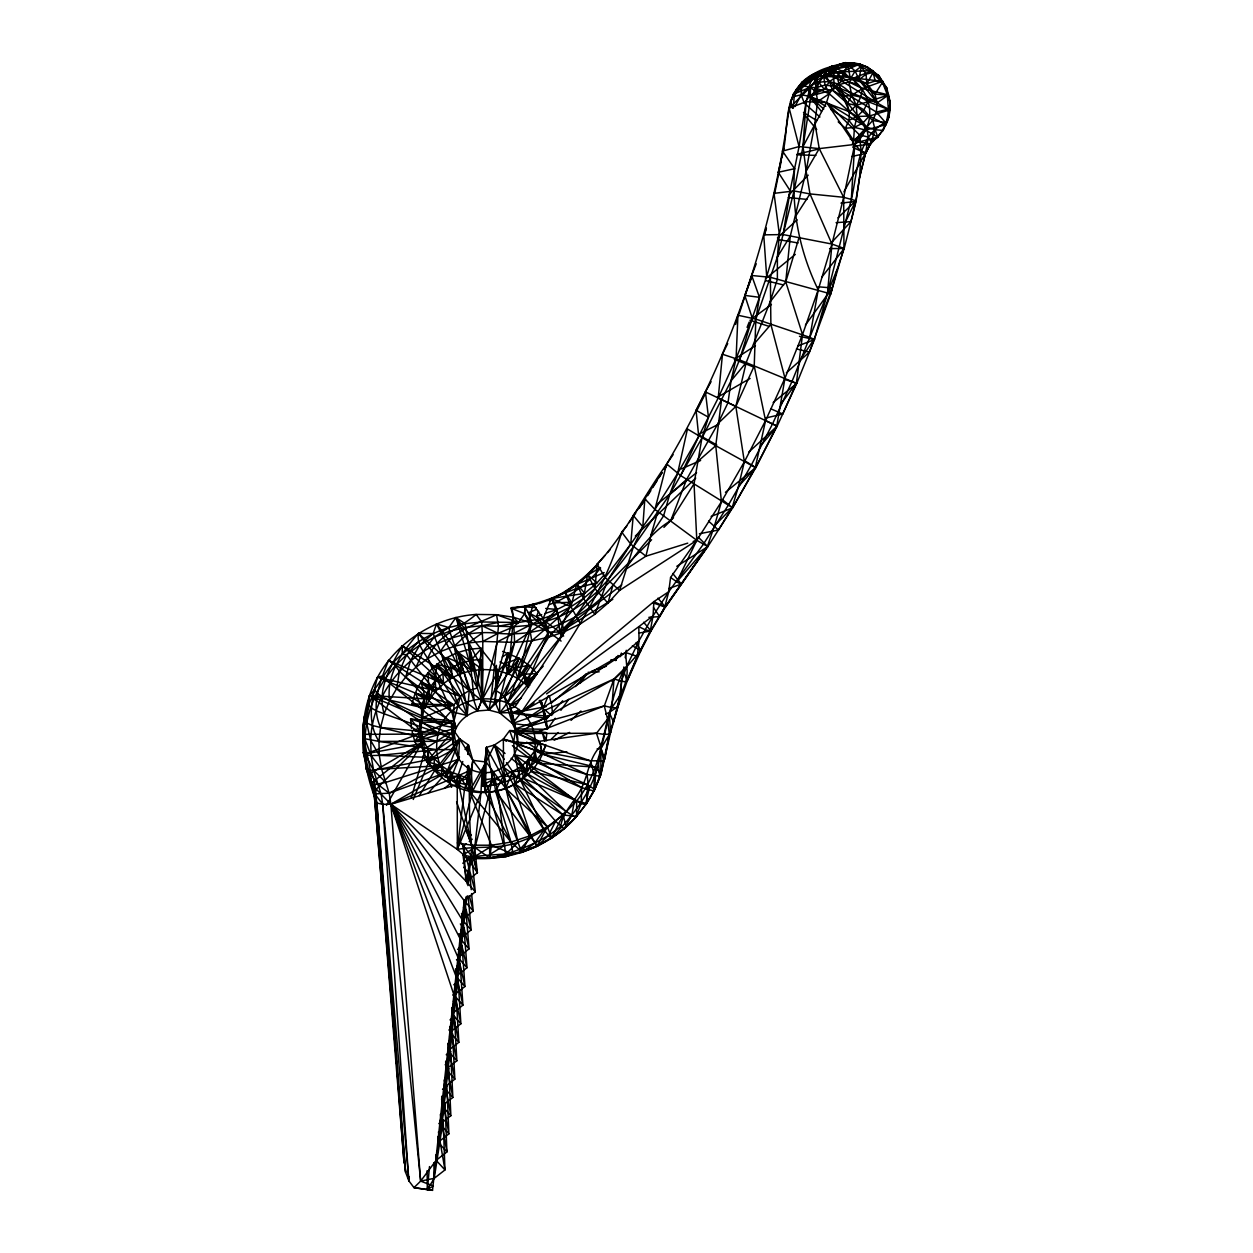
<?xml version="1.0" encoding="UTF-8"?>
<svg xmlns="http://www.w3.org/2000/svg" width="1253" height="1253" viewBox="0 0 1253 1253"><rect width="100%" height="100%" fill="white"/><g stroke="black" fill="none" stroke-linecap="round" stroke-linejoin="round"><path stroke-width="1.5" d="M843.911 191.85L870.569 144.064L883.083 130.469L888.957 116.874L890.225 102.057L886.701 87.741L878.807 75.587L867.405 67.02L859.793 64.107L845.477 62.65L831.428 66.393L819.305 74.882L810.519 87.13L806.086 101.681L799.069 146.585L790.142 190.722L779.319 234.06L777.393 256.99L777.377 279.278L770.109 301.832L746.193 362.603L735.84 406.426L744.36 461.809L738.487 486.289L732.144 507.81L718.423 530.035L699.409 533.762M496.282 666.533L495.483 690.591C512.618 698.062 512.508 718 516.988 733.475C521.138 750.202 509.251 767.149 493.29 771.801C451.973 780.321 436.342 723.607 477.534 710.937L482.624 697.999L482.797 641.442L481.685 621.958L476.14 614.44C428.714 617.619 384.702 650.135 369.557 695.478C357.199 731.141 363.558 768.794 376.808 803.032L408.838 1180.812L413.991 1187.656L432.504 1190.35L464.205 900.609L390.873 804.269L389.166 793.18L381.601 769.123L379.299 755.371L378.954 741.384L380.567 727.445L384.107 713.803L389.558 700.709L396.778 688.414L405.659 677.153L416.043 667.129L427.727 658.561L440.492 651.576L454.103 646.344L468.293 642.946L482.797 641.442L514.607 642.413L531.805 640.863L548.673 637.197L564.962 631.496L580.437 623.837L594.83 614.33L607.956 603.132L619.593 590.398L696.809 540.309L721.43 501.717L744.36 461.809L765.552 420.601L784.973 378.155L802.531 334.551L818.209 289.835L831.945 244.053L843.676 197.301L854.703 144.44L859.48 134.87L872.761 120.476L876.38 112.081L877.147 102.95L874.97 94.132L866.81 83.716L859.01 79.816L850.364 78.939L841.875 81.21L834.545 86.332L829.235 93.74L826.541 102.527L803.032 146.507L794.026 190.957L777.393 256.99L755.841 319.092L731.063 380.802L701.899 438.158L669.588 494.763L633.454 546.684L607.658 580.28L597.274 591.667L585.558 601.675L572.699 610.164L558.885 616.993L544.335 622.099L529.267 625.357L513.902 626.735L482.045 625.733L465.662 627.424L449.623 631.261L434.243 637.182L419.818 645.076L406.614 654.771L394.883 666.095L384.859 678.828L376.699 692.737L370.575 707.538L366.581 722.965L370.7 740.492L371.092 755.543L373.598 770.329L381.147 794.308L382.713 804.285L420.648 1181.109L413.991 1187.656L432.504 1190.35M409.198 1176.974L408.838 1180.812L405.643 1172.385L376.808 803.032C370.449 774.025 358.64 744.94 364.936 714.711C358.844 738.503 372.11 760.555 370.716 783.501L466.273 881.47L477.377 872.683C466.523 838.226 470.909 801.09 468.246 765.426M468.309 754.228L468.371 744.893L459.663 738.894L453.617 730.358L451.237 722.605L410.577 718.956L411.485 728.275M831.193 242.941L850.959 221.624L855.862 200.684L859.605 177.268L865.698 152.584L861.124 151.206L854.703 144.44L819.243 148.606L799.069 146.585L782.514 151.112L783.047 151.911C788.748 128.119 783.062 94.883 806.619 79.096C823.926 64.498 846.12 62.227 867.405 67.02L886.701 87.741L888.957 116.874L885.573 122.606L883.083 130.469L875.048 129.701L866.731 127.164L826.541 102.527L806.086 101.681L789.155 108.15C772.49 233.45 731.345 355.633 666.549 464.283C630.572 514.842 602.521 582.77 538.821 603.601M427.069 1170.756L427.383 1189.614L433.35 1185.98L420.648 1181.109L390.873 804.269L450.735 779.131L458.488 759.412L453.617 730.358L452.098 733.929L363.746 734.336L363.213 752.552L365.986 753.789L365.876 768.308L371.577 772.521L374.193 780.901L373.394 792.053L374.772 800.855L376.808 803.032L382.713 804.285L390.873 804.269L457.345 849.409L467.134 857.835C507.575 862.503 549.675 847.232 576.552 816.439L576.678 800.871C606.906 763.782 603.335 712.534 623.383 670.637L623.9 666.941M404.092 1159.276L405.643 1172.385L374.772 800.855L375.555 789.531L374.193 780.901L423.968 741.431L421.212 731.924L415.495 730.844M474.527 845.712L477.377 872.683L467.134 857.835L489.406 857.788L512.994 854.092L537.271 845.759L551.68 837.724L564.085 828.781L575.644 817.489L586.592 803.565L594.752 789.5L600.876 774.511L610.571 732.535L618.058 706.457L627.314 680.755L640.863 650.62L651.043 630.932L665.39 607.078L707.804 546.637L732.613 507.81L755.324 467.541L765.552 420.601L754.228 365.986L755.841 319.092L759.459 297.306L751.69 275.488L756.232 263.772M711.156 516.424L732.613 507.81L755.747 467.635L776.766 425.973L784.973 378.155L770.877 324.464L770.391 277.32L751.69 275.488L739.176 313.923M422.872 756.232L426.803 761.73L459.663 738.894L458.488 759.412L385.799 782.405L373.598 770.329L365.203 754.494L364.137 724.563L366.581 722.965L372.423 725.487L436.968 741.337C430.484 803.565 528.891 810.879 534.874 749.999C542.032 687.239 442.45 679.784 436.968 741.337L378.954 741.384L364.78 738.722L362.775 736.545L363.746 734.336M472.867 857.538L489.672 858.289L489.484 792.836L493.29 771.801L486.148 762.028L486.462 747.352L494.465 744.987L503.346 739.082L509.658 730.609L541.609 731.329M467.134 857.835C485.224 854.389 503.534 854.875 521.734 852.416L536.895 846.417L551.68 837.724C574.861 822.892 591.557 800.056 600.876 774.511L609.303 734.133L618.058 706.457L620.893 693.598L621.347 681.193L626.751 666.314L639.046 640.706L653.064 615.803L668.742 591.714L703.246 544.413L728.056 505.585L751.158 465.411L772.521 423.953L792.1 381.241L836.863 270.1L844.177 248.47L856.065 201.404L859.605 177.268L865.698 152.584L871.039 141.934L877.914 137.235L885.996 124.627L890.225 102.057L882.457 82.338L875.189 81.022L866.81 83.716L850.364 78.939L843.864 71.922L831.428 66.393L819.305 74.882L816.204 80.662L815.515 87.804L817.629 101.618L814.873 123.06L819.243 148.606L843.676 197.301L843.958 247.859L830.614 294.361L809.391 352.14L786.414 372.814M782.514 151.112L794.59 168.701C791.442 210.598 799.806 252.088 818.209 289.835L809.814 337.339L814.466 339.563L796.736 383.449L777.142 426.161L755.747 467.635L725.44 492.319M798.177 345.859L814.466 339.563L827.513 293.014L831.945 244.053L809.986 193.902L806.133 171.191L803.032 146.507L810.158 101.305L810.519 87.13C817.943 76.872 831.303 73.661 839.698 64.216C872.902 54.459 900.484 95.197 885.996 124.627L865.76 130.077L853.622 140.508L852.432 143.562M496.454 665.359L495.107 702.26L499.743 712.941L512.43 723.529L516.988 733.475L535.078 741.729L590.57 760.853L603.57 760.681L604.87 758.848L609.303 734.133L607.533 719.128L604.322 705.909L614.001 678.954L626.751 666.314L625.513 652.484L639.046 640.706L638.811 626.672L653.064 615.803L653.862 601.628L668.742 591.714L670.574 577.492L696.809 540.309L694.052 483.799L701.899 438.158L708.446 417.186L705.423 391.891L711.077 381.664M607.533 719.128L596.491 733.256L600.657 746.068C589.098 757.532 588.581 773.759 581.737 787.667C575.425 801.215 562.989 810.973 560.702 826.385C540.497 843.316 514.983 852.259 489.672 858.289L491.442 845.227L469.515 791.129L486.148 762.028L494.465 744.987L503.565 767.243L513.432 784.55L544.068 829.909L551.085 838.492C575.973 812.304 599.153 784.159 600.657 746.068C605.246 733.459 606.139 719.833 611.84 707.616C620.486 695.399 629.069 681.977 626.751 666.314M412.127 731.752L414.821 741.494L423.968 741.431L428.307 750.359L426.803 761.73C437.25 773.555 451.503 781.684 466.946 784.864L467.62 765.834M468.027 754.4L468.371 744.893L465.035 749.451M809.814 337.339L755.841 319.092L737.939 315.255L736.091 358.53L731.063 380.802L728.009 402.667L718 423.545L686.66 479.351L670.747 520.653C635.866 541.421 622.913 584.243 589.709 607.486C563.646 626.939 530.505 636.289 498.114 633.329C435.59 625.92 372.501 676.667 370.7 740.492L379.299 755.371L438.268 757.83L453.852 749.513L451.237 722.605L419.99 722.073L410.577 718.956L420.021 730.483M837.944 217.85L855.862 200.684L843.676 197.301L809.986 193.902L794.026 190.957L774.025 193.354L779.319 234.06L766.679 276.521L752.254 318.027L736.091 358.53L718.22 397.984L698.704 436.326L677.591 473.493L654.912 509.454L630.745 544.147L605.105 577.539L594.956 588.659L583.491 598.448L570.929 606.75L557.413 613.453L543.191 618.434L518.429 622.522L481.685 621.958L465.051 623.681L448.793 627.565L436.498 623.916L433.193 633.564L440.492 651.576L465.928 702.213L477.534 710.937L488.858 710.044L491.239 698.046L498.49 626.218L496.548 614.706L476.14 614.44C459.115 628.834 436.42 635.537 427.727 658.561L451.691 711.704L456.108 728.024L438.581 733.13L380.567 727.445C370.246 704.766 380.16 681.82 388.477 660.456L443.609 683.684C467.761 663.996 506.4 664.873 528.609 687.083M477.377 872.683L473.587 857.224L480.964 792.836L482.06 772.725L486.148 762.028L472.82 760.336L459.663 738.894L435.277 770.015L450.062 771.613L468.168 778.489L466.946 784.864M458.488 759.412L445.316 772.803L389.166 793.18L378.124 784.629L367.834 770.031L363.213 752.552L365.203 754.494L371.092 755.543L379.299 755.371L436.874 749.654L453.022 738.612L453.978 704.938L460.305 696.386L469.249 690.419L477.299 688.054L481.544 648.365C449.31 648.49 418.768 672.125 412.08 703.92L421.509 706.99L453.978 704.938L420.789 682.368C431.705 705.878 413.145 729.872 424.203 753.288C430.546 769.217 443.672 781.935 459.6 788.2C493.917 802.171 537.098 781.026 545.541 744.611M859.605 177.268L861.124 151.206L859.48 134.87L826.541 102.527L854.703 144.44L851.335 199.196L827.513 293.014L830.614 294.361L836.863 270.1M799.069 146.585L789.155 108.15L793.368 94.241L801.763 82.526L819.305 74.882L823.675 76.433L872.761 120.476L875.048 129.701L870.569 144.064L853.622 140.508L854.421 127.383L857.13 116.498L856.222 105.346L851.805 95.212L848.861 81.915C827.92 66.205 800.322 79.988 790.455 101.665L792.616 108.338M803.032 146.507L806.086 101.681M604.948 555.439L597.148 564.116L605.105 577.539L619.593 590.398L633.454 546.684L642.805 526.824L644.841 498.788L661.944 472.647M620.893 693.598L616.868 707.804L611.84 707.616L614.001 678.954L621.347 681.193L626.218 681.851L627.314 680.755L637.323 656.384L650.166 631.559L664.654 607.47L707.272 546.731L714.508 525.727L721.43 501.717L715.761 445.708L721.556 399.582M793.306 108.071L794.183 96.497L796.704 88.947M853.951 144.831L858.039 142.137L877.914 137.235L865.76 130.077L854.421 127.383L848.798 120.413C851.977 104.328 838.57 92.095 837.505 76.245L840.528 72.204L859.793 64.107L866.058 74.162L866.81 83.716L877.147 102.95L889.677 109.951L869.253 116.043L857.13 116.498L848.798 120.413L845.415 128.292L853.622 140.508L860.545 136.295L865.76 130.077C884.352 90.952 833.715 50.167 801.763 82.526L794.183 96.497L793.368 94.241L819.305 74.882M653.064 615.803L650.166 631.559L637.323 656.384L625.513 652.484L521.546 712.096L499.743 712.941L488.858 710.044L481.685 700.521L477.299 688.054L458.065 652.531L461.903 673.409L451.378 667.724L436.764 664.341L442.857 673.441L443.609 683.684L436.013 690.857L388.477 660.456L393.285 662.884L399.409 671.326L405.659 677.153L451.691 711.704L467.181 715.526L469.249 690.419L458.065 652.531L482.577 669.415L481.685 700.521L477.534 710.937L449.623 631.261L448.793 627.565L455.92 617.541L465.051 623.681L468.293 642.946L474.088 699.393M831.428 66.393L801.763 82.526L801.137 94.774L794.935 106.63M604.118 575.017L596.929 582.911C567.734 588.565 542.016 606.421 511.882 607.564L513.448 617.228L508.53 673.973L514.685 668.115L519.071 658.264L502.61 651.435M639.03 508.389L644.528 500.48L633.251 515.453L630.745 544.147L607.658 580.28L594.83 614.33L583.491 598.448L576.756 583.929L588.299 574.798L600.375 567.562M429.497 1166.574L427.383 1189.614L434.227 1178.321L444.956 1169.942L443.17 1120.229L440.79 1117.613M441.636 725.315L389.558 700.709L382.087 696.699L376.699 692.737L374.851 689.902L368.648 704.922L364.137 724.563L369.557 695.478L424.924 708.274L429.716 699.127L436.013 690.857L435.183 680.724L436.764 664.341L460.305 696.386L453.993 720.929L456.108 728.024L441.636 725.315L389.855 683.449L383.12 675.806L377.466 677.215C371.922 698.422 366.315 721.352 378.954 741.384L436.874 749.654L453.852 749.513L441.103 765.63L381.601 769.123L371.092 755.543L364.78 738.722L369.557 695.478C381.304 682.525 387.788 665.155 402.213 654.27C415.792 642.303 431.502 633.047 448.793 627.565L434.243 637.182L423.169 651.294L416.043 667.129L451.691 711.704M814.873 123.06L806.133 171.191L790.267 236.144L785.756 281.894L802.531 334.551L796.391 383.167L782.718 413.991L765.724 418.032M639.046 640.706L637.323 656.384L626.218 681.851M545.979 740.789L546.856 733.13M436.764 664.341L481.685 700.521L498.522 670.903L505.178 663.557L519.071 658.264L528.844 665.233L537.224 673.707L510.175 705.267L515.672 728.839L513.699 741.776L514.607 754.87L520.073 779.272L544.068 829.909L534.765 843.191L521.734 852.416L518.006 842.267L505.977 788.638L503.565 767.243L503.346 739.082L513.699 741.776L533.198 758.128L581.737 787.667L581.157 803.486L575.644 817.489L565.839 811.255C552.855 825.492 536.268 836.174 518.006 842.267C498.396 849.503 477.471 845.681 457.345 849.409L464.581 788.576L471.222 769.875L472.82 760.336L468.371 744.893L466.508 750.422M610.884 659.798L615.849 660.456L616.304 656.87M436.968 741.337L453.022 738.612L452.098 733.929L453.993 720.929L421.744 718.032C419.818 685.72 450.203 660.221 480.901 659.517L482.577 669.415L455.92 617.541L498.522 670.903L495.107 702.26L488.858 710.044L482.624 697.999L468.293 642.946L482.452 632.875M625.2 657.7L626.249 650.291M480.901 659.517L481.685 700.521L495.107 702.26L504.192 696.668L519.071 658.264L495.483 690.591L498.522 670.903L513.448 617.228L510.942 608.175L524.709 606.781L536.174 607.642M441.463 1099.147L445.019 1103.094L446.914 1151.93L436.154 1160.341L420.648 1181.109L434.227 1178.321L443.17 1120.229L438.816 1123.628M438.44 1131.96L444.956 1169.942L436.154 1160.341L445.019 1103.094L442.121 1105.381M449.999 1019.911L454.4 1016.449L445.99 1069.295L454.855 1079.146L444.001 1087.651L452.85 1097.456L442.027 1105.929L450.861 1115.687L440.069 1124.145L448.887 1133.855L438.111 1142.282L446.914 1151.93L440.32 1114.497M444.001 1087.651L452.521 1033.913L448.919 1029.888M445.661 1061.51L445.99 1069.295L456.859 1060.774L447.979 1050.86L456.296 998.923L452.693 994.866M821.686 277.352L844.177 248.47L831.945 244.053L783.125 234.577L790.142 190.722L778.254 172.272L782.608 153.759M865.698 152.584L868.219 137.063L866.731 127.164L834.545 86.332L833.417 76.809L834.937 68.555L853.841 63.073L878.807 75.587L882.457 82.338L874.97 94.132L859.01 79.816L855.188 71.014L845.477 62.65L813.369 74.397L801.889 85.737L809.015 86.974L816.236 91.422L824.223 89.292L832.352 90.106L842.815 96.528L849.503 111.83L857.13 116.498L862.847 123.107L865.76 130.077L858.039 142.137L860.545 136.295M447.979 1050.86L458.864 1042.308L449.984 1032.347L460.885 1023.779L451.988 1013.771L462.921 1005.157L453.993 995.101L464.957 986.471L456.029 976.353L463.97 928.113L460.337 923.962M445.316 772.803L390.873 804.269L456.029 976.353L467.009 967.708L458.05 957.543L469.061 948.866L460.102 938.638L467.228 895.989M793.368 94.241L810.519 87.13L815.515 87.804L825.054 85.094L834.545 86.332L877.147 102.95L859.01 79.816L861.25 66.425L855.188 71.014L850.364 78.939L847.968 65.078L843.864 71.922L841.875 81.21L877.147 102.95L888.518 94.93L862.44 88.603L848.861 81.915L839.792 84.468L832.352 90.106L809.344 96.246L801.137 94.774L794.183 96.497M882.457 82.338L882.629 81.257L837.505 76.245L829.533 81.508L824.223 89.292L809.344 96.246L804.348 103.185L819.932 116.999M457.235 784.441L457.345 849.409L472.569 791.395L471.222 769.875L457.235 784.441L390.873 804.269L460.102 938.638L471.128 929.93L462.138 919.671L465.975 896.96M467.886 885.605L469.797 874.265L463.72 867.248M467.04 883.945L471.754 856.175L461.073 843.065M472.428 845.571L466.273 881.47L475.279 891.854L464.205 900.609L473.195 910.931L462.138 919.671L390.873 804.269L453.993 995.101L462.044 945.921L459.632 943.164M781.12 161.496L774.573 194.074L774.025 193.354M781.888 157.659L782.671 153.821M851.335 199.196C857.866 172.601 856.692 136.295 885.573 122.606L876.38 112.081L834.545 86.332M687.458 428.902L677.591 473.493L669.588 494.763L663.604 515.86L651.074 534.796L645.921 556.191L625.701 569.332M485.24 779.617L493.635 778.583L505.335 781.982L486.462 747.352L482.248 786.179C498.146 785.678 513.683 780.118 526.276 770.407L528.656 758.895L534.921 750.61L538.868 742.966M424.924 708.274L428.902 689.166L427.978 672.689L460.305 696.386L467.181 715.526L458.394 706.363L427.727 658.561C422.981 650.902 416.685 643.04 418.424 633.407L433.193 633.564L419.818 645.076L410.592 660.535L405.659 677.153L456.108 728.024M804.348 103.185L801.137 94.774L809.015 86.974L813.369 74.397L826.823 70.81L845.477 62.65M600.657 746.068L603.57 760.681L599.623 776.124L587.093 774.542L533.198 758.128L514.607 754.87L525.696 772.991L581.157 803.486L585.527 804.786L588.816 790.251L587.093 774.542L534.874 749.999L517.74 744.345L515.672 728.839L547.561 717.53M616.868 707.804L613.563 722.12L609.209 712.409L618.058 706.457L623.383 670.637L640.863 650.62L636.226 642.491M783.047 151.911L783.924 148.261M620.407 656.65L621.331 653.064M585.527 804.786L594.752 789.5L587.704 784.785L528.656 758.895L523.66 778.364L563.083 814.983L566.152 826.62M488.858 710.044L499.696 699.55L531.805 640.863L570.929 606.75L576.756 583.929L584.759 593.374L596.929 582.911L587.563 574.641L583.491 598.448L548.673 637.197L507.731 702.463L499.743 712.941L499.696 699.55L514.607 642.413L513.902 626.735L518.429 622.522L524.631 613.704L524.866 606.201L524.631 613.704L528.453 621.613L531.805 640.863L507.731 702.463L564.962 631.496L594.956 588.659L597.148 564.116L598.01 564.101C584.587 580.296 567.202 593.452 547.31 600.547M698.328 537.208L707.804 546.637L696.809 540.309L654.912 509.454L666.549 464.283L673.112 454.651M668.742 591.714L664.654 607.47L659.642 616.633L648.866 617.322M482.624 697.999L497.347 641.849L543.191 618.434L551.414 598.511L584.759 593.374L571.415 602.27L557.084 609.475L545.102 613.484M457.329 842.924L471.629 845.18L489.406 857.788L505.961 856.707L512.994 854.092L511.005 842.079L485.271 792.476L486.148 762.028L482.248 786.179C496.47 774.855 517.003 774.354 528.656 758.895L531.194 771.331L587.704 784.785L586.592 803.565L576.678 800.871L563.083 814.983L547.326 826.761L529.8 835.876L521.906 851.852L511.005 842.079L469.515 791.129L472.82 760.336L482.06 772.725L489.484 792.836L475.059 847.232L463.046 855.063L466.273 881.47L463.234 846.308L466.241 843.942M528.453 621.613L533.073 604.338L536.895 603.836M612.968 584.994L607.956 603.132L594.956 588.659L587.563 574.641L598.01 564.101M502.312 657.011L508.17 653.048L505.178 663.557L508.53 673.973L531.805 623.227L528.421 612.811L524.709 606.781L510.942 608.175L524.631 613.704L531.805 623.227L548.861 632.013L561.109 641.082M411.156 798.255L424.203 753.288L423.968 741.431L421.948 746.772M651.074 534.796L657.809 511.757M427.978 672.689L435.183 680.724L429.716 699.127L369.557 695.478L420.178 733.459L453.993 720.929M766.413 228.438L764.314 235.47L766.037 227.999M798.803 238.352L785.756 281.894L770.109 301.832M773.179 402.495L796.736 383.449L739.552 359.877L752.254 318.027L744.799 295.41L752.286 276.052M421.509 706.99L424.187 698.501L415.385 693.066L421.509 706.99L421.744 718.032L453.978 704.938L415.385 693.066M546.026 745.237L542.157 752.74L534.984 762.216L526.276 770.407L521.044 766.053L515.061 784.127L547.326 826.761L551.68 837.724L563.083 814.983L576.552 816.439M468.168 778.489L455.935 781.809L462.78 761.495M495.483 690.591L508.17 653.048M735.589 324.433L737.939 315.255M626.923 525.806L621.692 532.071C602.348 598.997 559.887 655.115 521.546 712.096L512.43 723.529L531.037 725.738L604.322 705.909L611.84 707.616M821.404 317.463L832.274 287.986L818.131 286.78M459.663 738.894L445.081 776.782L459.538 776.014L469.515 791.129L468.904 766.084M561.689 636.947L559.809 632.139L571.415 602.27L564.899 591.839L577.335 584.211L604.165 572.558M810.158 101.305L815.515 87.804L826.635 70.325L834.937 68.555L841.875 81.21L833.417 76.809L823.675 76.433L825.054 85.094L829.235 93.74L866.731 127.164M747.086 327.362L749.216 322.021M612.78 599.341L559.809 632.139L548.861 632.013L536.55 616.351L538.618 611.307M548.141 695.932L543.05 708.29L540.873 700.333M413.255 799.461L428.667 762.404L428.307 750.359L423.279 751.424M514.811 754.745L526.276 770.407L512.634 771.66L505.632 788.482L529.8 835.876L537.271 845.759L547.326 826.761L505.632 788.482L503.408 775.873L516.299 777.048L506.478 762.623M457.345 849.409L480.964 792.836M491.239 698.046L514.607 642.413L557.413 613.453L551.414 598.511L570.929 606.75L580.437 623.837M499.947 662.007L514.685 668.115L523.221 674.177L526.213 684.655L548.861 632.013L544.945 621.112L528.421 612.811L536.691 609.334M615.849 660.456L618.027 655.476M851.805 156.484L865.886 153.414L871.039 141.934L868.219 137.063L859.48 134.87M718 423.545L735.84 406.426L754.228 365.986M821.514 111.58L809.344 96.246L816.236 91.422L818.867 82.369L824.913 74.976L826.823 70.81L859.793 64.107M722.323 499.602L732.613 507.81L680.63 475.576L698.704 436.326L696.073 410.295L705.423 391.891L777.142 426.161L748.636 452.208M844.491 223.958L855.862 200.684M727.695 343.588L722.495 354.066L718.22 397.984L735.84 406.426M472.569 791.395L482.06 772.725M696.778 410.561L706.097 392.22M888.518 94.93L868.11 101.665L863.943 109.857L857.13 116.498M503.565 767.243L520.073 779.272L555.596 821.295L548.313 835.626L536.895 846.417L505.977 788.638L493.29 771.801L497.911 791.426L505.961 856.707M875.189 81.022L872.668 70.56L832.525 72.204L824.913 74.976L829.533 81.508L832.352 90.106L847.42 103.545L851.805 95.212L862.44 88.603L882.629 81.257M889.677 109.951L868.11 101.665L860.764 97.061L851.805 95.212C842.079 81.57 822.97 77.169 809.015 86.974L809.344 96.246L849.503 111.83L856.222 105.346L860.764 97.061L862.44 88.603L856.347 84.092L848.861 81.915L852.886 78.375L872.668 70.56M386.504 805.319L421.337 743.546L421.212 731.924L420.178 733.459L365.986 753.789L421.337 743.546L373.394 792.053L382.713 804.285L408.838 1180.812L408.823 1177.006M866.81 83.716L873.2 72.423L866.058 74.162L859.01 79.816M806.133 171.191L819.243 148.606M493.635 778.583L485.271 792.476L483.564 779.82L486.462 747.352L493.682 785.051L493.635 778.583L495.608 791.285L511.005 842.079L529.8 835.876L495.608 791.285L503.408 775.873L505.335 781.982L494.465 744.987L505.069 753.46M605.763 714.147L609.209 712.409L610.571 732.535L600.923 748.464L600.876 774.511L595.864 767.165L542.283 754.228L534.921 750.61L534.984 762.216L528.656 758.895M419.395 795.592L434.634 770.658L441.495 765.708L450.062 771.613L459.6 788.2L471.629 845.18L491.442 845.227L511.005 842.079M777.393 256.99L790.267 236.144M455.935 781.809L459.538 776.014L459.6 788.2M523.221 674.177L528.844 665.233L514.685 668.115L517.834 678.593L523.221 674.177L537.224 673.707L530.552 681.569L523.221 674.177L529.706 685.485M647.691 495.624L650.793 490.706M652.844 487.433L656.979 480.87M659.031 477.597L662.132 472.679M664.2 469.389L667.285 464.471L680.63 475.576M670.747 520.653L694.052 483.799M796 215.641L809.986 193.902M664.09 469.374L667.285 464.471M421.212 731.924L414.821 741.494L417.735 747.571M670.574 577.492L676.824 581.846L707.272 546.731L665.39 607.078L653.862 601.628L521.546 712.096L534.06 702.98M799.915 360.3L814.168 339.171M620.298 535.344L622.522 532.133M629.116 522.642L635.725 513.135M801.889 85.737L806.619 79.096M538.9 741.103L515.672 728.839L547.295 729.309L555.22 718.235M560.874 710.326L568.784 699.252M580.092 683.418L586.89 673.926M805.428 325.075L832.274 287.986M459.506 757.031L445.081 776.782L450.062 771.613L450.313 783.72L451.566 787.338M781.245 403.529L796.391 383.167M470.674 660.723L481.544 648.365L477.299 688.054L469.922 649.43L472.083 670.574L436.498 623.916L461.903 673.409L418.424 633.407C401.884 652.014 386.143 674.427 389.558 700.709L438.581 733.13L453.022 738.612M610.571 732.535L609.303 734.133L604.165 734.399L596.491 733.256L516.988 733.475L614.001 678.954L526.918 718.517L512.43 723.529L504.192 696.668L528.844 665.233M760.759 445.551L777.142 426.161M731.063 380.802L746.193 362.603M444.298 788.403L450.313 783.72L441.495 765.708L426.803 761.73L453.617 730.358M754.478 343.479L770.877 324.464M562.722 700.772L546.292 719.253L543.583 710.106M575.362 686.566L586.749 673.769M427.978 793.384L441.917 777.815L441.495 765.708L434.102 758.457L428.307 750.359L424.203 753.288M607.548 552.557L610.148 549.66M738.487 486.289L755.747 467.635L744.674 460.697M418.565 641.567L406.614 654.771L399.409 671.326L396.778 688.414L446.052 718.094M885.996 124.627L869.253 116.043L862.847 123.107L854.421 127.383L845.415 128.292L838.21 121.886M600.626 568.048C586.905 584.415 569.034 597.509 548.877 604.745M526.213 684.655L543.222 666.142M520.293 848.923L531.46 836.941L513.432 784.55M789.186 194.575L808.216 175.154M714.508 525.727L732.144 507.81M549.315 601.017L552.416 598.715L557.084 609.475L544.945 621.112L559.809 632.139L651.591 539.777M663.918 527.372L673.519 517.724M789.155 108.15L810.519 87.13M505.507 854.374L518.006 842.267L497.911 791.426M635.318 536.065L695.713 478.051M551.195 739.223L558.274 732.504M571.008 720.397L580.922 710.984M612.059 681.397L623.383 670.637L627.314 680.755M777.455 237.882L797.143 219.855M669.588 494.763L686.66 479.351M697.279 461.856L715.761 445.708L755.324 467.541M550.991 703.309L586.529 673.581M765.348 278.933L795.31 254.375M657.386 504.019L696.574 472.647M469.233 841.562L472.224 839.197M462.796 863.27L471.754 856.175L475.279 891.854L463.234 846.308M465.317 877.805L469.797 874.265L471.238 889.693M461.449 913.75L465.912 910.226L463.485 907.454M461.01 930.446L463.97 928.113L467.009 967.708L459.052 933.595M457.611 949.414L462.044 945.921L464.957 986.471L457.799 954.88M457.173 965.985L460.117 963.651L456.499 959.547M453.79 984.795L458.206 981.318L455.81 978.593M453.367 1001.241L456.296 998.923L458.864 1042.308L451.816 1008.32M449.592 1036.215L452.521 1033.913L454.855 1079.146L447.838 1043.373M446.24 1054.76L450.626 1051.314L448.245 1048.651M445.833 1070.939L448.762 1068.637L445.175 1064.658M442.528 1089.327L446.882 1085.912L444.502 1083.265M824.223 89.292L818.867 82.369L812.555 78.266L819.055 73.285M563.646 636.101L559.809 632.139L621.739 584.9M374.193 780.901L370.716 783.501L375.383 793.885L389.166 793.18L441.103 765.63M751.455 319.123L771.425 304.495M546.559 693.88L638.811 626.672L645.687 630.008L651.043 630.932L643.603 622.255M428.667 762.404L434.102 758.457L434.634 770.658M504.192 696.668L537.224 673.707M435.277 770.015L441.495 765.708M817.629 101.618L829.235 93.74L815.515 87.804M526.918 718.517L625.513 652.484M755.434 345.624L734.305 359.376L754.259 367.27M423.122 750.046L448.793 733.459M512.43 723.529L510.175 705.267L521.436 697.999M676.808 566.293L707.804 546.637M489.719 854.515L503.941 845.806L489.484 792.836M463.046 855.063L473.587 857.224L489.547 847.467M371.577 772.521L421.337 743.546M717.061 397.483L750.108 378.469M498.349 622.459L482.045 625.733L466.836 634.488L454.103 646.344L465.928 702.213L467.181 715.526M482.797 641.442L498.114 633.329L513.902 626.735M812.555 78.266L826.823 70.81L832.525 72.204M432.16 732.488L414.821 741.494L442.528 733.538M519.415 709.433L512.493 713.035L544.115 718.094L547.295 729.309L546.465 720.929M554.139 740.257L569.629 732.425M699.941 433.648L719.05 424.015M528.421 612.811L548.861 632.013L517.834 678.593L531.805 623.227L513.448 617.228L496.548 614.706C476.093 624.433 452.521 630.196 440.492 651.576L458.394 706.363M450.735 779.131L471.222 769.875M426.803 761.73L434.102 758.457M681.303 468.92L700.615 460.477M499.743 712.941L515.093 706.692L564.962 631.496L557.413 613.453M533.778 733.553L604.322 705.909M668.695 588.581L681.35 584.07L672.736 573.467M536.55 616.351L541.672 614.628M591.667 671.138L606.264 666.283M687.725 543.144L645.921 556.191L630.745 544.147L621.692 532.071M693.175 541.437L696.809 540.309L676.824 581.846L680.755 584.243M847.42 103.545L856.222 105.346L868.11 101.665M510.175 705.267L517.552 703.152M385.799 782.405L372.595 785.02L365.876 768.308L367.834 770.031L373.598 770.329L438.268 757.83M876.38 112.081L889.004 108.995M796.939 154.307L819.243 148.872M537.051 603.993L524.709 606.781L533.073 604.338L543.191 618.434L548.673 637.197M778.254 172.272L794.59 168.701M413.553 729.779L421.102 728.338M445.582 723.67L451.237 722.605M546.198 706.598L512.493 713.035L548.877 716.324M498.49 626.218L518.429 622.522L513.448 617.228M824.913 74.976L840.528 72.204L845.462 75.947L852.886 78.375L856.347 84.092M638.654 633.125L651.043 630.932M545.838 732.441L509.658 730.609L513.699 741.776L543.661 744.439M517.74 744.345L596.491 733.256M842.815 96.528L851.805 95.212M853.168 146.366L870.569 144.064M840.982 203.127L856.065 201.404M566.873 751.816L542.283 754.228L540.027 743.264M597.133 748.84L600.923 748.464L604.87 758.848M836.08 222.658L850.959 221.624M588.017 672.344L599.185 671.812M837.505 76.245L845.462 75.947M554.218 602.834L571.415 602.27M829.58 248.595L844.177 248.47M412.08 703.92L453.978 704.938M796.971 154.808L815.891 155.388M473.587 857.224L489.672 858.289M874.97 94.132L887.923 95.024M545.697 608.457L557.084 609.475L559.809 632.139M788.341 197.535L807.026 199.415M744.799 295.41L759.459 297.306M783.125 234.577L763.735 234.844L766.679 276.521M645.624 498.898L644.841 498.788L654.912 509.454M872.761 120.476L885.573 122.606M777.878 239.495L798.098 242.957M534.874 749.999L590.57 760.853L594.595 776.155L593.577 790.925L581.737 787.667L530.113 765.865L514.607 754.87M799.477 336.305L814.466 339.563M436.013 690.857L377.466 677.215L429.716 699.127L428.902 689.166L420.789 682.368L460.305 696.386M765.646 280.594L783.658 284.995M796.454 348.882L809.391 352.14M770.391 277.32L827.513 293.014M749.92 320.235L769.248 326.406M653.032 602.881L665.39 607.078L657.95 598.167M784.237 379.189L796.736 383.449M435.183 680.724L443.609 683.684L402.276 645.702C390.623 666.565 376.73 688.884 384.107 713.803L438.581 733.13M496.548 614.706L518.429 622.522M420.178 733.459L419.99 722.073L452.098 733.929M384.107 713.803L376.245 710.796L370.575 707.538L368.648 704.922M739.552 359.877L723.138 354.474M509.658 730.609L540.153 742.512M491.442 845.227L512.994 854.092M850.16 139.036L853.622 140.508M442.857 673.441L452.317 677.81L451.378 667.724L446.898 657.543L460.744 663.448L472.083 670.574L455.92 617.541M369.557 695.478L421.744 718.032M770.72 408.76L782.718 413.991M852.854 147.368L865.886 153.414M482.045 625.733L498.114 633.329M776.766 425.973L765.552 420.601M715.761 445.708L686.754 428.636M696.073 410.295L708.446 417.186M698.203 434.525L716.763 444.972M632.373 645.796L640.863 650.62M856.222 105.346L863.943 109.857L869.253 116.043M803.486 112.457L816.674 120.507M825.79 106.317L809.344 96.246L823.769 109.058M830.723 109.324L848.798 120.413M563.083 814.983L515.061 784.127L512.634 771.66M531.194 771.331L576.678 800.871L523.66 778.364L521.044 766.053M526.683 742.199L542.157 752.74L540.074 743.311M520.073 779.272L565.839 811.255L525.696 772.991M506.353 741.29L503.346 739.082L542.157 752.74L534.921 750.61L537.443 763.218L595.864 767.165L594.752 789.5L599.623 776.124L598.339 761.417M512.383 745.692L534.984 762.216M530.113 765.865L574.61 799.978L571.728 815.593L564.085 828.781L555.596 821.295M511.13 758.3L526.276 770.407M544.428 709.48L551.336 715.479M708.587 521.123L718.423 530.035M471.347 835.234L465.38 828.327L471.629 845.18L456.578 801.795M633.251 515.453L642.805 526.824M416.043 667.129L406.614 654.771L402.213 654.27L402.276 645.702L452.317 677.81L418.424 633.407M804.316 114.477L816.737 129.56M494.465 744.987L504.286 759.412M653.565 607.658L659.642 616.633M446.898 657.543L469.249 690.419M546.715 740.711L542.408 733.052L544.648 741.306M539.26 700.317L542.862 707.976M390.873 804.269L458.05 957.543L465.912 910.226L469.061 948.866L461.903 919.107M564.899 591.839L570.929 606.75M875.048 129.701L877.914 137.235M540.247 700.537L542.925 707.71M540.967 700.537L543.066 707.71M540.967 700.615L546.292 719.253L543.583 709.496M549.284 695.791L551.383 703.904M469.389 896.052L473.195 910.931L471.582 893.561M463.594 899.591L471.128 929.93L468.168 896.052M455.434 971.106L462.921 1005.157L460.117 963.651L451.988 1013.771L451.691 1008.038M454.15 992.219L460.885 1023.779L458.206 981.318L449.984 1032.347L449.702 1026.505M543.426 710.2L544.977 717.844M545.744 721.665L547.295 729.309M450.125 1027.413L456.859 1060.774L454.4 1016.449M445.911 1061.103L452.85 1097.456L450.626 1051.314L442.027 1105.929L441.698 1096.234M444.235 1080.008L450.861 1115.687L448.762 1068.637L440.069 1124.145L439.944 1120.339M442.34 1097.628L448.887 1133.855L446.882 1085.912L438.111 1142.282L437.939 1136.471M419.99 722.073L420.397 725.362M543.222 709.918L544.115 718.094M551.806 705.533L552.557 714.821M375.555 789.531L376.636 803.016M374.772 800.855L404.061 1163.019L399.331 1100.714M387.506 944.95L387.803 948.85M388.837 962.476L389.119 966.376M389.871 976.103L390.309 981.945M391.046 991.687L391.5 997.529M392.236 1007.255L392.831 1015.04M393.411 1022.84L394.006 1030.624M394.601 1038.408L395.337 1048.15M395.776 1053.992L396.528 1063.719M396.966 1069.561L397.859 1081.245M398.141 1085.145L399.034 1096.814M461.731 914.095L462.138 919.671M459.835 934.832L460.102 938.638M455.559 968.726L456.029 976.353M408.603 1177.021L408.838 1180.812M436.013 1154.655L436.154 1160.341M468.371 744.893L468.606 754.525M433.851 1162.894L434.227 1178.321"/></g></svg>
